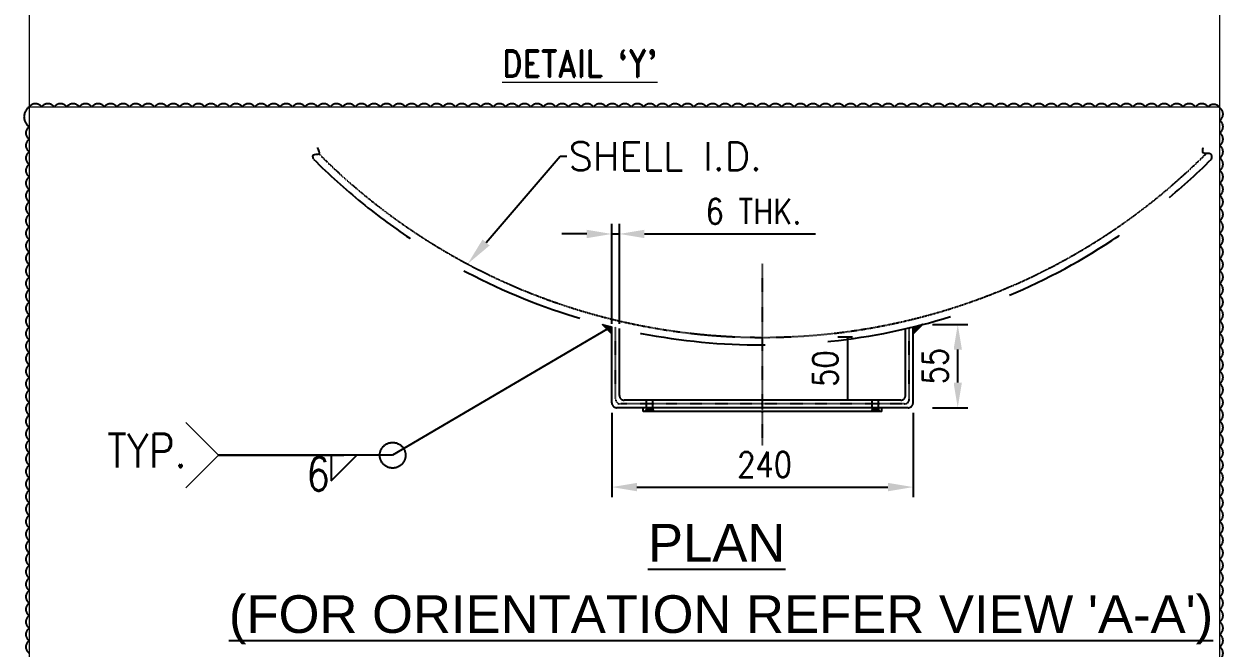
# Model space of a CAD drawing. Header units: inches. Extents: x -23478 to -9690, y -25762 to 11324.
# Drawn here: x -19577 to -18621, y 8974 to 9472 of the extents above; entities that cross this region are included whole.
import ezdxf
from ezdxf import colors
from ezdxf.entities.mleader import LeaderData, LeaderLine
from ezdxf.enums import TextEntityAlignment as Align
from ezdxf.math import Vec2, Vec3

# ---------------------------------------------------------------- set-up
doc = ezdxf.new("R2010")
doc.units = ezdxf.units.IN
doc.header["$LTSCALE"] = 200
doc.header["$MEASUREMENT"] = 0
for name, pattern in [('CENTER', [2, 1.25, -0.25, 0.25, -0.25]), ('DASHED', [0.75, 0.5, -0.25]), ('DASHED2', [0.375, 0.25, -0.125])]:
    doc.linetypes.add(name, pattern=pattern)
for name, color, linetype in [('CENTER', 1, 'CENTER'), ('DIMENSION', 8, 'Continuous'), ('EQPT', 6, 'Continuous'), ('text', 3, 'Continuous')]:
    doc.layers.add(name, color=color, linetype=linetype)
doc.layers.add('EQUIPMENT', color=4, linetype='Continuous', lineweight=13)
doc.layers.add('OBJECT', color=7, linetype='Continuous', lineweight=18)
doc.styles.add('ARIAL', font='arial.ttf')
doc.styles.add('ROMAND', font='romand.shx', dxfattribs={"width": 0.8})
doc.styles.add('ROMANS', font='romans.shx', dxfattribs={"width": 0.85})
doc.styles.add('RS', font='ROMANS.shx', dxfattribs={"width": 0.8})
doc.styles.get("Standard").update_dxf_attribs({"font": 'romans.shx'})
doc.dimstyles.new('VEP-8', dxfattribs={"dimscale": 8, "dimtxt": 2.5, "dimasz": 2.5, "dimexe": 1, "dimexo": 1, "dimgap": 1, "dimtad": 1, "dimdec": 1, "dimlfac": -1, "dimzin": 9, "dimdsep": 46, "dimtxsty": 'ROMANS', "dimcen": 0, "dimclrd": 256, "dimclre": 256, "dimclrt": 3, "dimadec": 0, "dimazin": 2, "dimtfac": 1, "dimtdec": 1, "dimtmove": 0, "dimatfit": 3, "dimfxl": 1, "dimlwd": -1, "dimlwe": -1, "dimarcsym": 1})
doc.dimstyles.new('VEP-8$0', dxfattribs={"dimscale": 8, "dimtxt": 2.5, "dimasz": 2.5, "dimexe": 1, "dimexo": 1, "dimgap": 1, "dimtad": 1, "dimdec": 1, "dimlfac": -1, "dimzin": 9, "dimdsep": 46, "dimtxsty": 'ROMANS', "dimcen": 0, "dimclrd": 256, "dimclre": 256, "dimclrt": 3, "dimadec": 0, "dimazin": 2, "dimtfac": 1, "dimtdec": 1, "dimtmove": 0, "dimatfit": 3, "dimfxl": 1, "dimlwd": -1, "dimlwe": -1, "dimarcsym": 1})

# ---------------------------------------------------------------- blocks, each defined once
blk = doc.blocks.new('*D200')
at = {"layer": 'Defpoints', "color": 0, "linetype": 'DASHED2', "transparency": 16777216}
for p in [(-19108.01, 9169.78), (-18867.85, 9169.78), (-18867.85, 9102.65)]:
    blk.add_point(p, dxfattribs=at)
at = {"layer": 'DIMENSION', "transparency": 16777216}
for p, q in [((-19108.01, 9161.78), (-19108.01, 9094.65)), ((-18867.85, 9161.78), (-18867.85, 9094.65)), ((-19088.01, 9102.65), (-18887.85, 9102.65))]:
    blk.add_line(p, q, dxfattribs=at)
at = {"layer": 'DIMENSION', "linetype": 'DASHED2', "transparency": 16777216}
for points in [[(-19088.01, 9105.99), (-19088.01, 9099.32), (-19108.01, 9102.65)], [(-18887.85, 9105.99), (-18887.85, 9099.32), (-18867.85, 9102.65)]]:
    blk.add_solid(points, dxfattribs=at)
at = {"layer": 'DIMENSION', "color": 3, "linetype": 'DASHED2', "transparency": 16777216, "insert": (-18986.24, 9120.65), "char_height": 20, "attachment_point": 5, "style": 'ROMANS', "bg_fill": 3, "box_fill_scale": 1.25, "bg_fill_color": 256, "bg_fill_true_color": 13158600, "bg_fill_transparency": 0}
blk.add_mtext('240', dxfattribs=at)
blk = doc.blocks.new('*D199')
at = {"layer": 'Defpoints', "color": 0, "linetype": 'DASHED2', "transparency": 16777216}
for p in [(-18919.83, 9222.36), (-18908.02, 9222.36), (-18908.02, 9171.99)]:
    blk.add_point(p, dxfattribs=at)
at = {"layer": 'DIMENSION', "transparency": 16777216}
for p, q in [((-18916.02, 9222.36), (-18927.83, 9222.36)), ((-18919.83, 9171.99), (-18919.83, 9222.36)), ((-18916.02, 9171.99), (-18927.83, 9171.99))]:
    blk.add_line(p, q, dxfattribs=at)
at = {"layer": 'DIMENSION', "color": 3, "linetype": 'DASHED2', "transparency": 16777216, "insert": (-18937.83, 9197.17), "char_height": 20, "attachment_point": 5, "rotation": 90, "style": 'ROMANS', "bg_fill": 3, "box_fill_scale": 1.25, "bg_fill_color": 256, "bg_fill_true_color": 13158600, "bg_fill_transparency": 0}
blk.add_mtext('50', dxfattribs=at)
blk = doc.blocks.new('*D201')
at = {"layer": 'Defpoints', "color": 0, "linetype": 'DASHED2', "transparency": 16777216}
for p in [(-18860.3, 9232.36), (-18832.25, 9232.36), (-18860.3, 9165.98)]:
    blk.add_point(p, dxfattribs=at)
at = {"layer": 'DIMENSION', "transparency": 16777216}
for p, q in [((-18852.3, 9232.36), (-18824.25, 9232.36)), ((-18832.25, 9185.98), (-18832.25, 9212.36)), ((-18852.3, 9165.98), (-18824.25, 9165.98))]:
    blk.add_line(p, q, dxfattribs=at)
at = {"layer": 'DIMENSION', "linetype": 'DASHED2', "transparency": 16777216}
for points in [[(-18835.58, 9212.36), (-18828.91, 9212.36), (-18832.25, 9232.36)], [(-18835.58, 9185.98), (-18828.91, 9185.98), (-18832.25, 9165.98)]]:
    blk.add_solid(points, dxfattribs=at)
at = {"layer": 'DIMENSION', "color": 3, "linetype": 'DASHED2', "transparency": 16777216, "insert": (-18850.25, 9199.17), "char_height": 20, "attachment_point": 5, "rotation": 90, "style": 'ROMANS', "bg_fill": 3, "box_fill_scale": 1.25, "bg_fill_color": 256, "bg_fill_true_color": 13158600, "bg_fill_transparency": 0}
blk.add_mtext('55', dxfattribs=at)
blk = doc.blocks.new('*D202')
at = {"layer": 'Defpoints', "color": 0, "linetype": 'DASHED2', "transparency": 16777216}
for p in [(-19102.01, 9304.58), (-19108.01, 9224.81), (-19102.01, 9224.81)]:
    blk.add_point(p, dxfattribs=at)
at = {"layer": 'DIMENSION', "transparency": 16777216}
for p, q in [((-19108.01, 9232.81), (-19108.01, 9312.58)), ((-19102.01, 9232.81), (-19102.01, 9312.58)), ((-19128.01, 9304.58), (-19148.01, 9304.58)), ((-19108.01, 9304.58), (-19102.01, 9304.58)), ((-19082.01, 9304.58), (-18945.75, 9304.58))]:
    blk.add_line(p, q, dxfattribs=at)
at = {"layer": 'DIMENSION', "linetype": 'DASHED2', "transparency": 16777216}
for points in [[(-19128.01, 9307.92), (-19128.01, 9301.25), (-19108.01, 9304.58)], [(-19082.01, 9307.92), (-19082.01, 9301.25), (-19102.01, 9304.58)]]:
    blk.add_solid(points, dxfattribs=at)
at = {"layer": 'DIMENSION', "color": 3, "linetype": 'DASHED2', "transparency": 16777216, "insert": (-18995.03, 9322.58), "char_height": 20, "attachment_point": 5, "style": 'ROMANS', "bg_fill": 3, "box_fill_scale": 1.25, "bg_fill_color": 256, "bg_fill_true_color": 13158600, "bg_fill_transparency": 0}
blk.add_mtext('6 THK.', dxfattribs=at)

msp = doc.modelspace()

# ---------------------------------------------------------------- hatches: boundary and pattern name
at = {"layer": 'DIMENSION', "linetype": 'DASHED'}
h = msp.add_hatch(dxfattribs=at)
h.set_pattern_fill('ANSI37', color=5, scale=1.000667)
h.set_pattern_definition([(45, (1478228.83547, 574245.85353), (-0.088447273213, 0.088447273213), []), (135, (1478228.83547, 574245.85353), (-0.088447273213, -0.088447273213), [])])
h.paths.add_polyline_path([(-19115.57, 9232.36), (-19108.01, 9224.81), (-19108.01, 9230.46, -0.003847)])
h.paths.add_polyline_path([(-18867.85, 9224.81), (-18860.3, 9232.36, -0.003847), (-18867.85, 9230.46)])

# ---------------------------------------------------------------- linework, layer by layer
at = {"layer": 'CENTER', "linetype": 'CENTER', "ltscale": 0.0001}
for p, q in [((-18987.93, 9111.18), (-18987.93, 9280.64)), ((-19105.01, 9172.79), (-19105.01, 9230.46)), ((-18870.85, 9172.79), (-18870.85, 9230.46)), ((-18874.65, 9168.99), (-19101.21, 9168.99))]:
    msp.add_line(p, q, dxfattribs=at)
for centre, start, end in [((-19101.21, 9172.79), 180, 270), ((-18874.65, 9172.79), 270, 0)]:
    msp.add_arc(centre, 3.8, start, end, dxfattribs=at)
at = {"layer": 'DIMENSION', "color": 0, "linetype": 'DASHED', "ltscale": 10}
for p, q in [((-19108.01, 9224.81), (-19115.57, 9232.36)), ((-18867.85, 9224.81), (-18860.3, 9232.36))]:
    msp.add_line(p, q, dxfattribs=at)
at = {"layer": 'DIMENSION', "color": 150, "linetype": 'DASHED', "ltscale": 10}
for p, q in [((-19108.01, 9169.78), (-19108.01, 9230.46)), ((-19102.01, 9175.79), (-19102.01, 9229.03)), ((-18873.85, 9175.79), (-18873.85, 9229.03)), ((-18867.85, 9169.78), (-18867.85, 9230.46)), ((-18877.66, 9171.99), (-19098.2, 9171.99)), ((-18871.65, 9165.98), (-19104.21, 9165.98))]:
    msp.add_line(p, q, dxfattribs=at)
at = {"layer": 'DIMENSION', "color": 6, "linetype": 'DASHED', "ltscale": 1e-05}
for p, q in [((-19080.52, 9165.85), (-19080.52, 9171.99)), ((-19075.47, 9165.86), (-19075.47, 9171.99)), ((-18900.39, 9165.86), (-18900.39, 9171.99)), ((-18895.34, 9165.85), (-18895.34, 9171.99))]:
    msp.add_line(p, q, dxfattribs=at)
at = {"layer": 'DIMENSION', "color": 2, "linetype": 'DASHED', "ltscale": 10}
for p, q in [((-19083, 9162.98), (-19083, 9165.98)), ((-18892.86, 9162.98), (-19083, 9162.98)), ((-18892.86, 9162.98), (-18892.86, 9165.98))]:
    msp.add_line(p, q, dxfattribs=at)
at = {"layer": 'DIMENSION', "color": 6, "linetype": 'DASHED'}
for p, q in [((-19080.52, 9164.42), (-19081.47, 9162.98)), ((-19080.52, 9165.85), (-19080.52, 9164.42)), ((-19075.47, 9164.42), (-19080.52, 9164.42)), ((-19075.47, 9165.86), (-19075.47, 9164.42)), ((-19075.47, 9164.42), (-19074.51, 9162.98)), ((-18900.39, 9164.42), (-18901.35, 9162.98)), ((-18900.39, 9165.86), (-18900.39, 9164.42)), ((-18900.39, 9164.42), (-18895.34, 9164.42)), ((-18895.34, 9165.85), (-18895.34, 9164.42)), ((-18895.34, 9164.42), (-18894.39, 9162.98))]:
    msp.add_line(p, q, dxfattribs=at)
at = {"layer": 'DIMENSION', "color": 7, "linetype": 'DASHED'}
for p, q in [((-19421.72, 9128.04), (-19282.8, 9128.04)), ((-19331.81, 9107.59), (-19311.36, 9128.04)), ((-19331.81, 9128.04), (-19331.81, 9107.59))]:
    msp.add_line(p, q, dxfattribs=at)
at = {"layer": 'DIMENSION', "color": 0, "linetype": 'DASHED'}
msp.add_circle((-19282.8, 9128.04), 10.25, dxfattribs=at)
msp.add_arc((-18987.93, 9722.35), 506.34, 225.00001, 315, dxfattribs=at)
at = {"layer": 'DIMENSION', "linetype": 'DASHED', "ltscale": 0.0001}
msp.add_arc((-18987.99, 9722.41, 38.3), 500.33, 225.01032, 315, dxfattribs=at)
at = {"layer": 'DIMENSION', "color": 150, "linetype": 'DASHED', "ltscale": 10}
for centre, start, end in [((-19104.21, 9169.78), 180, 270), ((-19098.2, 9175.79), 180, 270), ((-18877.66, 9175.79), 270, 0), ((-18871.65, 9169.78), 270, 0)]:
    msp.add_arc(centre, 3.8, start, end, dxfattribs=at)
at = {"layer": 'DIMENSION'}
for points in [[(-19345.97, 9364.31), (-19345.99, 9367.69), (-19341.55, 9368.54), (-19342.65, 9373.56)], [(-18629.9, 9364.31), (-18630.31, 9368.33), (-18636.56, 9369.22), (-18636.43, 9373.46)]]:
    msp.add_spline(points, degree=3, dxfattribs=at)
at = {"layer": 'EQUIPMENT', "color": 8, "lineweight": 15, "ltscale": 75}
for p in [(-19447.74, 9154.06), (-19447.74, 9102.02)]:
    msp.add_line(p, (-19421.72, 9128.04), dxfattribs=at)
at = {"layer": 'OBJECT', "color": 252, "lineweight": 15}
for p, q in [((-19572.66, 11204.03), (-19572.66, 7731.27, 0.02)), ((-18623.33, 8237.31, 2), (-18623.34, 11204.03)), ((-18623.33, 9405.83, -0.6), (-19572.66, 9405.83, -35.79))]:
    msp.add_line(p, q, dxfattribs=at)

# ---------------------------------------------------------------- texts
at = {"layer": 'EQPT', "style": 'ARIAL'}
for s, p in [('%%UPLAN', (-19024.47, 9043.26, 115.66)), ("%%U(FOR ORIENTATION REFER VIEW 'A-A')", (-19020.95, 8986.32, 115.66))]:
    msp.add_text(s, height=30.02, dxfattribs=at).set_placement(p, align=Align.CENTER)
at = {"layer": 'OBJECT', "color": 3, "lineweight": 15, "style": 'RS', "width": 0.85}
msp.add_text('TYP.', height=26.71, dxfattribs=at).set_placement((-19510.29, 9118.39))
at = {"layer": 'OBJECT', "color": 3, "lineweight": 15, "insert": (-19351.34, 9126.47), "char_height": 26.71, "width": 22.2786, "attachment_point": 1, "style": 'RS'}
msp.add_mtext('6', dxfattribs=at)
at = {"layer": 'text', "color": 2, "lineweight": 15, "style": 'ROMAND', "width": 0.85}
msp.add_text("%%uDETAIL `Y'", height=21.2512, rotation=359.99989, dxfattribs=at).set_placement((-19133.58, 9440.45, -36.07), align=Align.MIDDLE_CENTER)

# ---------------------------------------------------------------- leaders
at = {"layer": 'DIMENSION', "color": 3}
ml = msp.add_multileader_mtext('Standard', dxfattribs=at)
ml.set_content('SHELL I.D.', color=3)
ml.set_leader_properties()
ml.build(insert=Vec2(0, 0))
ml.multileader.update_dxf_attribs({"dogleg_length": 0.36, "arrow_head_size": 22.52})
ctx = ml.context
ctx.base_point, ctx.char_height, ctx.arrow_head_size, ctx.landing_gap_size, ctx.plane_origin = Vec3(-19143.92, 9366.54, 38.3), 22.515, 22.52, 1.35, Vec3(1485165.67, 573434.89, 38.3)
notes = []
notes.append((ctx, [(0, (1, 1, 0), (-19149.33, 9366.54, 38.3), (1, 0), 5.4, [(0, [(-19222.97, 9280.69, 38.3)], 0, [])])]))
ctx.mtext.insert, ctx.mtext.width = Vec3(-19142.57, 9377.8, 38.3), 332.3177
for ctx, leaders in notes:
    for number, flags, end, landing, length, lines in leaders:
        leader = LeaderData()
        leader.index, (leader.has_last_leader_line, leader.has_dogleg_vector, leader.attachment_direction) = number, flags
        leader.last_leader_point, leader.dogleg_vector, leader.dogleg_length = Vec3(end), Vec3(landing), length
        for number, points, colour, breaks in lines:
            line = LeaderLine()
            line.index, line.vertices, line.color, line.breaks = number, Vec3.list(points), colors.encode_raw_color(colour), breaks
            leader.lines.append(line)
        ctx.leaders.append(leader)

# ---------------------------------------------------------------- next in the draw order: dimensions: what is measured, and where the dimension line sits
at = {"layer": 'DIMENSION', "color": 6, "linetype": 'DASHED2'}
dim = msp.add_linear_dim(base=(-18867.85, 9102.65), p1=(-19108.01, 9169.78), p2=(-18867.85, 9169.78), dimstyle='VEP-8$0', override={"dimdec": 0, "dimfxl": 1.5, "dimtfill": 1}, dxfattribs=at)
dim.commit()
dim.dimension.update_dxf_attribs({"geometry": '*D200', "text_midpoint": (-18986.24, 9102.65), "dimtype": 160})

# ---------------------------------------------------------------- next in the draw order: dimensions: what is measured, and where the dimension line sits
dim = msp.add_linear_dim(base=(-18832.25, 9232.36), p1=(-18860.3, 9165.98), p2=(-18860.3, 9232.36), angle=90, text='55', dimstyle='VEP-8$0', override={"dimdec": 0, "dimfxl": 1.5, "dimtfill": 1}, dxfattribs=at)
dim.commit()
dim.dimension.update_dxf_attribs({"geometry": '*D201', "text_midpoint": (-18832.25, 9199.17), "dimtype": 160})
dim = msp.add_linear_dim(base=(-18919.83, 9222.36), p1=(-18908.02, 9171.99), p2=(-18908.02, 9222.36), angle=90, dimstyle='VEP-8$0', override={"dimdec": 0, "dimfxl": 1.5, "dimtfill": 1}, dxfattribs=at)
dim.commit()
dim.dimension.update_dxf_attribs({"geometry": '*D199', "text_midpoint": (-18919.83, 9197.17), "dimtype": 160})

# ---------------------------------------------------------------- next in the draw order: leaders
at = {"layer": 'DIMENSION'}
msp.add_leader([(-19111.79, 9228.59), (-19282.8, 9128.04), (-19421.72, 9128.04)], dimstyle='VEP-8', override={"dimscale": 1}, dxfattribs=at)

# ---------------------------------------------------------------- next in the draw order: dimensions: what is measured, and where the dimension line sits
at = {"layer": 'DIMENSION', "color": 6, "linetype": 'DASHED2'}
dim = msp.add_linear_dim(base=(-19102.01, 9304.58), p1=(-19108.01, 9224.81), p2=(-19102.01, 9224.81), text='<> THK.', dimstyle='VEP-8$0', override={"dimdec": 0, "dimfxl": 1.5, "dimtfill": 1}, dxfattribs=at)
dim.commit()
dim.dimension.update_dxf_attribs({"geometry": '*D202', "text_midpoint": (-18995.03, 9304.58), "dimtype": 160})

# ---------------------------------------------------------------- next in the draw order: linework, layer by layer
msp.add_lwpolyline([(-19572.66, 8970.12, -0.5206), (-19572.66, 8980.12, -0.5206), (-19572.66, 8990.12, -0.5206), (-19572.66, 9000.12, -0.5206), (-19572.66, 9010.12, -0.5206), (-19572.66, 9020.12, -0.5206), (-19572.66, 9030.12, -0.5206), (-19572.66, 9040.12, -0.5206), (-19572.66, 9050.12, -0.5206), (-19572.66, 9060.12, -0.5206), (-19572.66, 9070.12, -0.5206), (-19572.66, 9080.12, -0.5206), (-19572.66, 9090.12, -0.5206), (-19572.66, 9100.12, -0.5206), (-19572.66, 9110.12, -0.5206), (-19572.66, 9120.12, -0.5206), (-19572.66, 9130.12, -0.5206), (-19572.66, 9140.12, -0.5206), (-19572.66, 9150.12, -0.5206), (-19572.66, 9160.12, -0.5206), (-19572.66, 9170.12, -0.5206), (-19572.66, 9180.12, -0.5206), (-19572.66, 9190.12, -0.5206), (-19572.66, 9200.12, -0.5206), (-19572.66, 9210.12, -0.5206), (-19572.66, 9220.12, -0.5206), (-19572.66, 9230.12, -0.5206), (-19572.66, 9240.12, -0.5206), (-19572.66, 9250.12, -0.5206), (-19572.66, 9260.12, -0.5206), (-19572.66, 9270.12, -0.5206), (-19572.66, 9280.12, -0.5206), (-19572.66, 9290.12, -0.5206), (-19572.66, 9300.12, -0.5206), (-19572.66, 9310.12, -0.5206), (-19572.66, 9320.12, -0.5206), (-19572.66, 9330.12, -0.5206), (-19572.66, 9340.12, -0.5206), (-19572.66, 9350.12, -0.5206), (-19572.66, 9360.12, -0.5206), (-19572.66, 9370.12, -0.5206), (-19572.66, 9380.12, -0.5206), (-19572.66, 9390.12, -0.5206), (-19572.66, 9405.83, -0.5206), (-19562.66, 9405.83, -0.5206), (-19552.66, 9405.83, -0.5206), (-19542.66, 9405.83, -0.5206), (-19532.66, 9405.83, -0.5206), (-19522.66, 9405.83, -0.5206), (-19512.66, 9405.83, -0.5206), (-19502.66, 9405.83, -0.5206), (-19492.66, 9405.83, -0.5206), (-19482.66, 9405.83, -0.5206), (-19472.66, 9405.83, -0.5206), (-19462.66, 9405.83, -0.5206), (-19452.66, 9405.83, -0.5206), (-19442.66, 9405.83, -0.5206), (-19432.66, 9405.83, -0.5206), (-19422.66, 9405.83, -0.5206), (-19412.66, 9405.83, -0.5206), (-19402.66, 9405.83, -0.5206), (-19392.66, 9405.83, -0.5206), (-19382.66, 9405.83, -0.5206), (-19372.66, 9405.83, -0.5206), (-19362.66, 9405.83, -0.5206), (-19352.66, 9405.83, -0.5206), (-19342.66, 9405.83, -0.5206), (-19332.66, 9405.83, -0.5206), (-19322.66, 9405.83, -0.5206), (-19312.66, 9405.83, -0.5206), (-19302.66, 9405.83, -0.5206), (-19292.66, 9405.83, -0.5206), (-19282.66, 9405.83, -0.5206), (-19272.66, 9405.83, -0.5206), (-19262.66, 9405.83, -0.5206), (-19252.66, 9405.83, -0.5206), (-19242.66, 9405.83, -0.5206), (-19232.66, 9405.83, -0.5206), (-19222.66, 9405.83, -0.5206), (-19212.66, 9405.83, -0.5206), (-19202.66, 9405.83, -0.5206), (-19192.66, 9405.83, -0.5206), (-19182.66, 9405.83, -0.5206), (-19172.66, 9405.83, -0.5206), (-19162.66, 9405.83, -0.5206), (-19152.66, 9405.83, -0.5206), (-19142.66, 9405.83, -0.5206), (-19132.66, 9405.83, -0.5206), (-19122.66, 9405.83, -0.5206), (-19112.66, 9405.83, -0.5206), (-19102.66, 9405.83, -0.5206), (-19092.66, 9405.83, -0.5206), (-19082.66, 9405.83, -0.5206), (-19072.66, 9405.83, -0.5206), (-19062.66, 9405.83, -0.5206), (-19052.66, 9405.83, -0.5206), (-19042.66, 9405.83, -0.5206), (-19032.66, 9405.83, -0.5206), (-19022.66, 9405.83, -0.5206), (-19012.66, 9405.83, -0.5206), (-19002.66, 9405.83, -0.5206), (-18992.66, 9405.83, -0.5206), (-18982.66, 9405.83, -0.5206), (-18972.66, 9405.83, -0.5206), (-18962.66, 9405.83, -0.5206), (-18952.66, 9405.83, -0.5206), (-18942.66, 9405.83, -0.5206), (-18932.66, 9405.83, -0.5206), (-18922.66, 9405.83, -0.5206), (-18912.66, 9405.83, -0.5206), (-18902.66, 9405.83, -0.5206), (-18892.66, 9405.83, -0.5206), (-18882.66, 9405.83, -0.5206), (-18872.66, 9405.83, -0.5206), (-18862.66, 9405.83, -0.5206), (-18852.66, 9405.83, -0.5206), (-18842.66, 9405.83, -0.5206), (-18832.66, 9405.83, -0.5206), (-18822.66, 9405.83, -0.5206), (-18812.66, 9405.83, -0.5206), (-18802.66, 9405.83, -0.5206), (-18792.66, 9405.83, -0.5206), (-18782.66, 9405.83, -0.5206), (-18772.66, 9405.83, -0.5206), (-18762.66, 9405.83, -0.5206), (-18752.66, 9405.83, -0.5206), (-18742.66, 9405.83, -0.5206), (-18732.66, 9405.83, -0.5206), (-18722.66, 9405.83, -0.5206), (-18712.66, 9405.83, -0.5206), (-18702.66, 9405.83, -0.5206), (-18692.66, 9405.83, -0.5206), (-18682.66, 9405.83, -0.5206), (-18672.66, 9405.83, -0.5206), (-18662.66, 9405.83, -0.5206), (-18652.66, 9405.83, -0.5206), (-18642.66, 9405.83, -0.5206), (-18632.66, 9405.83, -0.5206), (-18623.33, 9405.17, -0.5206), (-18623.33, 9395.17, -0.5206), (-18623.33, 9385.17, -0.5206), (-18623.33, 9375.17, -0.5206), (-18623.33, 9365.17, -0.5206), (-18623.33, 9355.17, -0.5206), (-18623.33, 9345.17, -0.5206), (-18623.33, 9335.17, -0.5206), (-18623.33, 9325.17, -0.5206), (-18623.33, 9315.17, -0.5206), (-18623.33, 9305.17, -0.5206), (-18623.33, 9295.17, -0.5206), (-18623.33, 9285.17, -0.5206), (-18623.33, 9275.17, -0.5206), (-18623.33, 9265.17, -0.5206), (-18623.33, 9255.17, -0.5206), (-18623.33, 9245.17, -0.5206), (-18623.33, 9235.17, -0.5206), (-18623.33, 9225.17, -0.5206), (-18623.33, 9215.17, -0.5206), (-18623.33, 9205.17, -0.5206), (-18623.33, 9195.17, -0.5206), (-18623.33, 9185.17, -0.5206), (-18623.33, 9175.17, -0.5206), (-18623.33, 9165.17, -0.5206), (-18623.33, 9155.17, -0.5206), (-18623.33, 9145.17, -0.5206), (-18623.33, 9135.17, -0.5206), (-18623.33, 9125.17, -0.5206), (-18623.33, 9115.17, -0.5206), (-18623.33, 9105.17, -0.5206), (-18623.33, 9095.17, -0.5206), (-18623.33, 9085.17, -0.5206), (-18623.33, 9075.17, -0.5206), (-18623.33, 9065.17, -0.5206), (-18623.33, 9055.17, -0.5206), (-18623.33, 9045.17, -0.5206), (-18623.33, 9035.17, -0.5206), (-18623.33, 9025.17, -0.5206), (-18623.33, 9015.17, -0.5206), (-18623.33, 9005.17, -0.5206), (-18623.33, 8995.17, -0.5206), (-18623.33, 8985.17, -0.5206), (-18623.33, 8975.17, -0.5206), (-18623.33, 8965.17, -0.5206)], format="xyb", dxfattribs=at)

doc.saveas('drawing.dxf')
